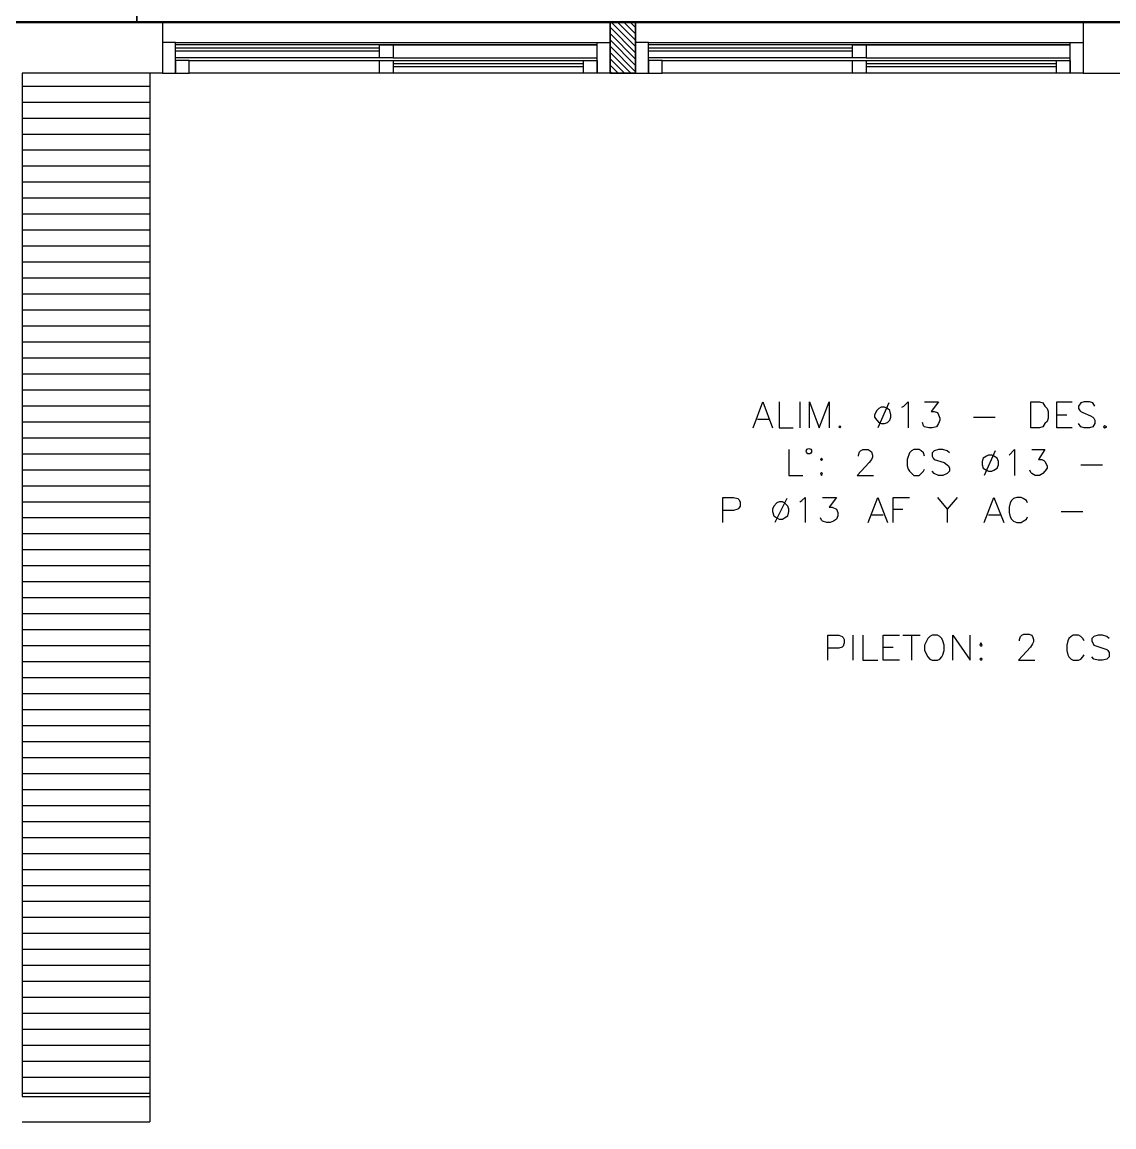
# Model space of a CAD drawing. Header units: metres. Extents: x -22 to 82, y -7 to 32.
# Drawn here: x 23.356 to 27.626, y 16.181 to 20.5 of the extents above; entities that cross this region are included whole.
import ezdxf

# ---------------------------------------------------------------- set-up
doc = ezdxf.new("R2010")
doc.units = ezdxf.units.M
doc.header["$LTSCALE"] = 2
doc.header["$MEASUREMENT"] = 0
for name, color, linetype in [('PDF2_-FADE-IS-AFMONT', 160, 'CONTINUOUS'), ('PDF2_-FADE-IS-TXT', 7, 'CONTINUOUS'), ('ZSILUETAEDIFICIO', 253, 'CONTINUOUS')]:
    doc.layers.add(name, color=color, linetype=linetype)

msp = doc.modelspace()

# ---------------------------------------------------------------- hatches: boundary and pattern name
at = {"layer": 'ZSILUETAEDIFICIO'}
h = msp.add_hatch(dxfattribs=at)
h.set_pattern_fill('ANSI31', color=256, scale=0.14, angle=90)
h.set_pattern_definition([(135, (30.65049, 121.854648), (-0.0123743687, -0.0123743687), [])])
h.paths.add_polyline_path([(25.7554, 20.5), (25.6554, 20.5), (25.6554, 20.3), (25.7554, 20.3)])

# ---------------------------------------------------------------- linework, layer by layer
at = {"layer": 'PDF2_-FADE-IS-AFMONT', "const_width": 0.00849, "elevation": 0}
msp.add_lwpolyline([(14.5344, 9.3109), (14.5344, 4.3053), (31.2491, 4.3053), (31.2406, 20.5), (-18.4644, 20.5)], dxfattribs=at)
at = {"layer": 'PDF2_-FADE-IS-TXT'}
for points in [[(26.2148, 18.9135), (26.253, 19.0154), (26.2912, 18.9135)], [(26.3167, 19.0154), (26.3167, 18.9135), (26.3719, 18.9135)], [(26.3974, 19.0154), (26.3974, 18.9135)], [(26.4356, 18.9135), (26.4356, 19.0154), (26.4738, 18.9135), (26.512, 19.0154), (26.512, 18.9135)], [(26.7455, 19.0112), (26.703, 18.9135)], [(26.7964, 18.9942), (26.8049, 18.9984), (26.8219, 19.0154), (26.8219, 18.9135)], [(26.8855, 19.0154), (26.9407, 19.0154), (26.911, 18.9772), (26.9237, 18.9772), (26.9365, 18.973), (26.9407, 18.9645), (26.945, 18.9517), (26.945, 18.9432), (26.9407, 18.9305), (26.9322, 18.9178), (26.9153, 18.9135), (26.9025, 18.9135), (26.8855, 18.9178), (26.8813, 18.922), (26.877, 18.9348)], [(27.4629, 18.9135), (27.4034, 18.9135), (27.4034, 19.0154), (27.4629, 19.0154)], [(27.552, 18.9984), (27.5435, 19.0112), (27.5308, 19.0154), (27.5096, 19.0154), (27.4968, 19.0112), (27.4883, 18.9984), (27.4883, 18.9899), (27.4926, 18.9814), (27.4968, 18.9772), (27.5053, 18.973), (27.535, 18.9602), (27.5435, 18.956), (27.5478, 18.9517), (27.552, 18.9432), (27.552, 18.9305), (27.5435, 18.9178), (27.5308, 18.9135), (27.5096, 18.9135), (27.4968, 18.9178), (27.4883, 18.9305)], [(27.4034, 18.9645), (27.4416, 18.9645)], [(26.2318, 18.9475), (26.2785, 18.9475)], [(27.0766, 18.956), (27.1615, 18.956)], [(26.3549, 18.8286), (26.3549, 18.7267), (26.4101, 18.7267)], [(26.6266, 18.8032), (26.6266, 18.8074), (26.6308, 18.8201), (26.6351, 18.8244), (26.6436, 18.8286), (26.6648, 18.8286), (26.6733, 18.8244), (26.6775, 18.8201), (26.6818, 18.8074), (26.6818, 18.7989), (26.6775, 18.7904), (26.669, 18.7777), (26.6223, 18.7267), (26.686, 18.7267)], [(26.8855, 18.8032), (26.8813, 18.8159), (26.8728, 18.8244), (26.8643, 18.8286), (26.8431, 18.8286), (26.8346, 18.8244), (26.8261, 18.8159), (26.8176, 18.7904), (26.8176, 18.765), (26.8219, 18.7522), (26.8261, 18.7437), (26.8431, 18.7267), (26.8643, 18.7267), (26.8813, 18.7437), (26.8855, 18.7522)], [(26.9832, 18.8159), (26.9747, 18.8244), (26.9577, 18.8286), (26.9407, 18.8286), (26.9237, 18.8244), (26.9153, 18.8159), (26.9153, 18.8032), (26.9195, 18.7947), (26.9237, 18.7904), (26.9619, 18.7777), (26.9747, 18.7692), (26.9789, 18.765), (26.9832, 18.7565), (26.9832, 18.7437), (26.9747, 18.7352), (26.9577, 18.7267), (26.9407, 18.7267), (26.9237, 18.7352), (26.9153, 18.7437)], [(27.1615, 18.8244), (27.119, 18.7267)], [(27.2166, 18.8074), (27.2379, 18.8286), (27.2379, 18.7267)], [(27.3058, 18.8286), (27.3567, 18.8286), (27.3313, 18.7904), (27.344, 18.7904), (27.3525, 18.7862), (27.3567, 18.7819), (27.3652, 18.765), (27.3652, 18.7565), (27.3567, 18.7437), (27.3482, 18.7352), (27.3355, 18.7267), (27.3185, 18.7267), (27.3058, 18.7352), (27.3015, 18.7395), (27.2973, 18.748)], [(27.4968, 18.7692), (27.5817, 18.7692)], [(26.096, 18.5442), (26.096, 18.6418), (26.1384, 18.6418), (26.1554, 18.6376), (26.1596, 18.6334), (26.1639, 18.6249), (26.1639, 18.6079), (26.1596, 18.5994), (26.1554, 18.5952), (26.1384, 18.5909), (26.096, 18.5909)], [(26.3464, 18.6376), (26.2997, 18.5442)], [(26.3974, 18.6249), (26.4059, 18.6291), (26.4186, 18.6418), (26.4186, 18.5442)], [(26.4865, 18.6418), (26.5417, 18.6418), (26.512, 18.6036), (26.5247, 18.6036), (26.5417, 18.5952), (26.5459, 18.5824), (26.5459, 18.5697), (26.5417, 18.5569), (26.529, 18.5485), (26.5162, 18.5442), (26.5035, 18.5442), (26.4865, 18.5485), (26.4823, 18.5527), (26.478, 18.5612)], [(26.6648, 18.5442), (26.703, 18.6418), (26.7412, 18.5442)], [(26.7624, 18.5442), (26.7624, 18.6418), (26.8261, 18.6418)], [(26.9365, 18.6418), (26.9747, 18.5952), (26.9747, 18.5442)], [(27.0129, 18.6418), (26.9747, 18.5952)], [(27.119, 18.5442), (27.1572, 18.6418), (27.1954, 18.5442)], [(27.2888, 18.6206), (27.2846, 18.6291), (27.2718, 18.6376), (27.2633, 18.6418), (27.2464, 18.6418), (27.2336, 18.6376), (27.2251, 18.6291), (27.2209, 18.6206), (27.2166, 18.6036), (27.2166, 18.5824), (27.2209, 18.5654), (27.2251, 18.5569), (27.2336, 18.5485), (27.2464, 18.5442), (27.2633, 18.5442), (27.2718, 18.5485), (27.2846, 18.5569), (27.2888, 18.5654)], [(26.6775, 18.5739), (26.7242, 18.5739)], [(26.7624, 18.5952), (26.8006, 18.5952)], [(27.136, 18.5739), (27.1827, 18.5739)], [(27.4204, 18.5867), (27.5053, 18.5867)], [(26.5077, 18.0051), (26.5077, 18.1027), (26.5502, 18.1027), (26.5629, 18.0985), (26.5672, 18.0942), (26.5714, 18.0858), (26.5714, 18.073), (26.5672, 18.0603), (26.5629, 18.056), (26.5502, 18.0518), (26.5077, 18.0518)], [(26.6054, 18.1027), (26.6054, 18.0051)], [(26.6436, 18.1027), (26.6436, 18.0051), (26.703, 18.0051)], [(26.7879, 18.0051), (26.7242, 18.0051), (26.7242, 18.1027), (26.7879, 18.1027)], [(26.8006, 18.1027), (26.8686, 18.1027)], [(26.8346, 18.1027), (26.8346, 18.0051)], [(26.9959, 18.0051), (26.9959, 18.1027), (27.0638, 18.0051), (27.0638, 18.1027)], [(27.257, 18.0815), (27.257, 18.0858), (27.2612, 18.0985), (27.2655, 18.1027), (27.274, 18.107), (27.2952, 18.107), (27.3037, 18.1027), (27.3079, 18.0985), (27.3122, 18.0858), (27.3122, 18.0773), (27.3079, 18.0688), (27.2994, 18.056), (27.2527, 18.0051), (27.3164, 18.0051)], [(27.5096, 18.0815), (27.5053, 18.09), (27.4968, 18.0985), (27.4883, 18.1027), (27.4671, 18.1027), (27.4586, 18.0985), (27.4501, 18.09), (27.4459, 18.0815), (27.4416, 18.0645), (27.4416, 18.0433), (27.4459, 18.0263), (27.4501, 18.0178), (27.4586, 18.0093), (27.4671, 18.0051), (27.4883, 18.0051), (27.4968, 18.0093), (27.5053, 18.0178), (27.5096, 18.0263)], [(27.6072, 18.09), (27.5987, 18.0985), (27.5817, 18.1027), (27.5647, 18.1027), (27.5478, 18.0985), (27.5393, 18.09), (27.5393, 18.0815), (27.5478, 18.0645), (27.5987, 18.0475), (27.6029, 18.0433), (27.6072, 18.0348), (27.6072, 18.0178), (27.5987, 18.0093), (27.5817, 18.0051), (27.5647, 18.0051), (27.5478, 18.0093), (27.5393, 18.0178)], [(26.7242, 18.056), (26.7624, 18.056)]]:
    msp.add_lwpolyline(points, dxfattribs=at)
for points in [[(27.3015, 18.9135), (27.3015, 19.0154), (27.3355, 19.0154), (27.3482, 19.0112), (27.3567, 18.9984), (27.3652, 18.9899), (27.3695, 18.9772), (27.3695, 18.9517), (27.3652, 18.939), (27.3567, 18.9305), (27.3482, 18.9178), (27.3355, 18.9135)], [(26.7157, 18.9942), (26.7072, 18.9899), (26.6988, 18.9814), (26.6903, 18.9645), (26.6903, 18.956), (26.6988, 18.9432), (26.7072, 18.9348), (26.7157, 18.9305), (26.7285, 18.9305), (26.7412, 18.9348), (26.7497, 18.9432), (26.7539, 18.956), (26.7539, 18.9645), (26.7497, 18.9814), (26.7412, 18.9899), (26.7285, 18.9942)], [(26.5544, 18.922), (26.5502, 18.9178), (26.5544, 18.9135), (26.5587, 18.9178)], [(27.5902, 18.922), (27.586, 18.9178), (27.5902, 18.9135), (27.5987, 18.9178)], [(26.4823, 18.7947), (26.478, 18.7904), (26.4823, 18.7862), (26.4865, 18.7904)], [(27.136, 18.8074), (27.1275, 18.8032), (27.1148, 18.7947), (27.1105, 18.7819), (27.1105, 18.7692), (27.1148, 18.7565), (27.1275, 18.748), (27.136, 18.7437), (27.1487, 18.7437), (27.1572, 18.748), (27.17, 18.7565), (27.1742, 18.7692), (27.1742, 18.7819), (27.17, 18.7947), (27.1572, 18.8032), (27.1487, 18.8074)], [(26.4823, 18.7395), (26.478, 18.7352), (26.4823, 18.7267), (26.4865, 18.7352)], [(26.3167, 18.6249), (26.3082, 18.6206), (26.2955, 18.6079), (26.2912, 18.5952), (26.2912, 18.5867), (26.2955, 18.5697), (26.3082, 18.5612), (26.3167, 18.5569), (26.3294, 18.5569), (26.3379, 18.5612), (26.3507, 18.5697), (26.3549, 18.5867), (26.3549, 18.5952), (26.3507, 18.6079), (26.3379, 18.6206), (26.3294, 18.6249)], [(26.9153, 18.1027), (26.9068, 18.0985), (26.8983, 18.09), (26.8855, 18.0645), (26.8855, 18.0433), (26.8983, 18.0178), (26.9068, 18.0093), (26.9153, 18.0051), (26.9365, 18.0051), (26.945, 18.0093), (26.9535, 18.0178), (26.9577, 18.0263), (26.9619, 18.0433), (26.9619, 18.0645), (26.9577, 18.0815), (26.9535, 18.09), (26.945, 18.0985), (26.9365, 18.1027)], [(27.1063, 18.073), (27.102, 18.0645), (27.1063, 18.0603), (27.1105, 18.0645)], [(27.1063, 18.0136), (27.102, 18.0093), (27.1063, 18.0051), (27.1105, 18.0093)]]:
    msp.add_lwpolyline(points, close=True, dxfattribs=at)
msp.add_circle((26.4334, 18.8223), 0.0106, dxfattribs=at)
at = {"layer": 'ZSILUETAEDIFICIO', "ltscale": 0.5}
for p, q in [((23.8051, 20.5, 0), (23.8048, 22.8099, 0)), ((23.8048, 22.8099, 0), (23.8051, 20.5, 0)), ((23.8051, 20.5, 0), (29.1911, 20.5006, 0)), ((23.9197, 20.5, 0), (23.8051, 20.5, 0))]:
    msp.add_line(p, q, dxfattribs=at)
at = {"layer": 'ZSILUETAEDIFICIO'}
for p, q in [((23.9056, 20.5, 0), (23.3056, 20.5, 0)), ((23.9056, 20.3, 0), (23.9056, 20.5, 0)), ((25.6556, 20.5, 0), (23.9056, 20.5, 0)), ((25.7556, 20.5, 0), (25.6556, 20.5, 0)), ((25.6556, 20.5, 0), (25.6556, 20.3, 0)), ((27.5056, 20.5, 0), (25.7556, 20.5, 0)), ((25.7556, 20.3, 0), (25.7556, 20.5, 0)), ((28.1556, 20.5, 0), (27.5056, 20.5, 0)), ((27.5056, 20.5, 0), (27.5056, 20.3, 0)), ((23.9557, 20.4207, 0), (25.6046, 20.4207, 0)), ((24.7536, 20.3979, 0), (23.9557, 20.3979, 0)), ((25.6046, 20.4111, 0), (24.7536, 20.4111, 0)), ((25.806, 20.4207, 0), (27.4548, 20.4207, 0)), ((26.6039, 20.3979, 0), (25.806, 20.3979, 0)), ((27.4548, 20.4111, 0), (26.6039, 20.4111, 0)), ((24.7536, 20.3859, 0), (23.9557, 20.3859, 0)), ((24.0086, 20.3503, 0), (24.7536, 20.3503, 0)), ((24.8067, 20.3608, 0), (25.6046, 20.3608, 0)), ((26.6039, 20.3859, 0), (25.806, 20.3859, 0)), ((25.8589, 20.3503, 0), (26.6039, 20.3503, 0)), ((26.657, 20.3608, 0), (27.4548, 20.3608, 0)), ((25.5517, 20.3371, 0), (24.8067, 20.3371, 0)), ((25.5517, 20.3251, 0), (24.8067, 20.3251, 0)), ((27.4019, 20.3371, 0), (26.657, 20.3371, 0)), ((27.4019, 20.3251, 0), (26.657, 20.3251, 0)), ((23.9056, 20.3, 0), (23.3556, 20.3, 0)), ((23.3556, 20.3, 0), (23.3556, 16.3, 0)), ((23.8556, 20.3, 0), (23.8556, 19.1, 0)), ((25.6556, 20.3, 0), (25.7556, 20.3, 0)), ((27.5056, 20.3, 0), (28.1556, 20.3, 0)), ((23.8556, 19.1, 0), (23.8556, 17.9, 0)), ((23.8556, 17.9, 0), (23.8556, 16.3, 0)), ((23.3556, 16.3, 0), (23.8556, 16.3, 0)), ((23.8556, 16.3, 0), (23.8556, 16.2, 0)), ((23.3556, 16.2, 0), (23.8556, 16.2, 0))]:
    msp.add_line(p, q, dxfattribs=at)
at = {"layer": 'ZSILUETAEDIFICIO', "linetype": 'Continuous'}
for p, q in [((24.7536, 20.4111, 0), (23.9557, 20.4111, 0)), ((24.8067, 20.4111, 0), (25.6046, 20.4111, 0)), ((26.6039, 20.4111, 0), (25.806, 20.4111, 0)), ((26.657, 20.4111, 0), (27.4548, 20.4111, 0)), ((24.7536, 20.3608, 0), (23.9557, 20.3608, 0)), ((24.8067, 20.3503, 0), (25.5517, 20.3503, 0)), ((26.6039, 20.3608, 0), (25.806, 20.3608, 0)), ((26.657, 20.3503, 0), (27.4019, 20.3503, 0)), ((24.7536, 20.3, 0), (24.0086, 20.3, 0)), ((25.5517, 20.3, 0), (24.8067, 20.3, 0)), ((26.6039, 20.3, 0), (25.8589, 20.3, 0)), ((27.4019, 20.3, 0), (26.657, 20.3, 0)), ((23.3556, 20.25, 0), (23.8556, 20.25, 0)), ((23.3556, 20.1875, 0), (23.8556, 20.1875, 0)), ((23.3556, 20.125, 0), (23.8556, 20.125, 0)), ((23.3556, 20.0625, 0), (23.8556, 20.0625, 0)), ((23.3556, 20, 0), (23.8556, 20, 0)), ((23.3556, 19.9375, 0), (23.8556, 19.9375, 0)), ((23.3556, 19.875, 0), (23.8556, 19.875, 0)), ((23.3556, 19.8125, 0), (23.8556, 19.8125, 0)), ((23.3556, 19.75, 0), (23.8556, 19.75, 0)), ((23.3556, 19.6875, 0), (23.8556, 19.6875, 0)), ((23.3556, 19.625, 0), (23.8556, 19.625, 0)), ((23.3556, 19.5625, 0), (23.8556, 19.5625, 0)), ((23.3556, 19.5, 0), (23.8556, 19.5, 0)), ((23.3556, 19.4375, 0), (23.8556, 19.4375, 0)), ((23.3556, 19.375, 0), (23.8556, 19.375, 0)), ((23.3556, 19.3125, 0), (23.8556, 19.3125, 0)), ((23.3556, 19.25, 0), (23.8556, 19.25, 0)), ((23.3556, 19.1875, 0), (23.8556, 19.1875, 0)), ((23.3556, 19.125, 0), (23.8556, 19.125, 0)), ((23.3556, 19.0625, 0), (23.8556, 19.0625, 0)), ((23.3556, 19, 0), (23.8556, 19, 0)), ((23.3556, 18.9375, 0), (23.8556, 18.9375, 0)), ((23.3556, 18.875, 0), (23.8556, 18.875, 0)), ((23.3556, 18.8125, 0), (23.8556, 18.8125, 0)), ((23.3556, 18.75, 0), (23.8556, 18.75, 0)), ((23.3556, 18.6875, 0), (23.8556, 18.6875, 0)), ((23.3556, 18.625, 0), (23.8556, 18.625, 0)), ((23.3556, 18.5625, 0), (23.8556, 18.5625, 0)), ((23.3556, 18.5, 0), (23.8556, 18.5, 0)), ((23.3556, 18.4375, 0), (23.8556, 18.4375, 0)), ((23.3556, 18.375, 0), (23.8556, 18.375, 0)), ((23.3556, 18.3125, 0), (23.8556, 18.3125, 0)), ((23.3556, 18.25, 0), (23.8556, 18.25, 0)), ((23.3556, 18.1875, 0), (23.8556, 18.1875, 0)), ((23.3556, 18.125, 0), (23.8556, 18.125, 0)), ((23.3556, 18.0625, 0), (23.8556, 18.0625, 0)), ((23.3556, 18, 0), (23.8556, 18, 0)), ((23.3556, 17.9375, 0), (23.8556, 17.9375, 0)), ((23.3556, 17.875, 0), (23.8556, 17.875, 0)), ((23.3556, 17.8125, 0), (23.8556, 17.8125, 0)), ((23.3556, 17.75, 0), (23.8556, 17.75, 0)), ((23.3556, 17.6875, 0), (23.8556, 17.6875, 0)), ((23.3556, 17.625, 0), (23.8556, 17.625, 0)), ((23.3556, 17.5625, 0), (23.8556, 17.5625, 0)), ((23.3556, 17.5, 0), (23.8556, 17.5, 0)), ((23.3556, 17.4375, 0), (23.8556, 17.4375, 0)), ((23.3556, 17.375, 0), (23.8556, 17.375, 0)), ((23.3556, 17.3125, 0), (23.8556, 17.3125, 0)), ((23.3556, 17.25, 0), (23.8556, 17.25, 0)), ((23.3556, 17.1875, 0), (23.8556, 17.1875, 0)), ((23.3556, 17.125, 0), (23.8556, 17.125, 0)), ((23.3556, 17.0625, 0), (23.8556, 17.0625, 0)), ((23.3556, 17, 0), (23.8556, 17, 0)), ((23.3556, 16.9375, 0), (23.8556, 16.9375, 0)), ((23.3556, 16.875, 0), (23.8556, 16.875, 0)), ((23.3556, 16.8125, 0), (23.8556, 16.8125, 0)), ((23.3556, 16.75, 0), (23.8556, 16.75, 0)), ((23.3556, 16.6875, 0), (23.8556, 16.6875, 0)), ((23.3556, 16.625, 0), (23.8556, 16.625, 0)), ((23.3556, 16.5625, 0), (23.8556, 16.5625, 0)), ((23.3556, 16.5, 0), (23.8556, 16.5, 0)), ((23.3556, 16.4375, 0), (23.8556, 16.4375, 0)), ((23.3556, 16.375, 0), (23.8556, 16.375, 0)), ((23.3556, 16.3125, 0), (23.8556, 16.3125, 0))]:
    msp.add_line(p, q, dxfattribs=at)
at = {"layer": 'ZSILUETAEDIFICIO', "elevation": 0}
msp.add_lwpolyline([(25.6554, 20.5), (25.7554, 20.5), (25.7554, 20.3), (25.6554, 20.3)], close=True, dxfattribs=at)
at = {"layer": 'ZSILUETAEDIFICIO', "linetype": 'Continuous', "elevation": 0}
for points in [[(23.9049, 20.3), (23.9557, 20.3), (23.9557, 20.4207), (23.9049, 20.4207)], [(24.8067, 20.3608), (24.7536, 20.3608), (24.7536, 20.4111), (24.8067, 20.4111)], [(25.6554, 20.3), (25.6046, 20.3), (25.6046, 20.4207), (25.6554, 20.4207)], [(25.7552, 20.3), (25.806, 20.3), (25.806, 20.4207), (25.7552, 20.4207)], [(26.657, 20.3608), (26.6039, 20.3608), (26.6039, 20.4111), (26.657, 20.4111)], [(27.5056, 20.3), (27.4548, 20.3), (27.4548, 20.4207), (27.5056, 20.4207)], [(23.9557, 20.3), (24.0086, 20.3), (24.0086, 20.3503), (23.9557, 20.3503)], [(24.8067, 20.3), (24.7536, 20.3), (24.7536, 20.3503), (24.8067, 20.3503)], [(25.6046, 20.3), (25.5517, 20.3), (25.5517, 20.3503), (25.6046, 20.3503)], [(25.806, 20.3), (25.8589, 20.3), (25.8589, 20.3503), (25.806, 20.3503)], [(26.657, 20.3), (26.6039, 20.3), (26.6039, 20.3503), (26.657, 20.3503)], [(27.4548, 20.3), (27.4019, 20.3), (27.4019, 20.3503), (27.4548, 20.3503)]]:
    msp.add_lwpolyline(points, close=True, dxfattribs=at)

doc.saveas('drawing.dxf')
